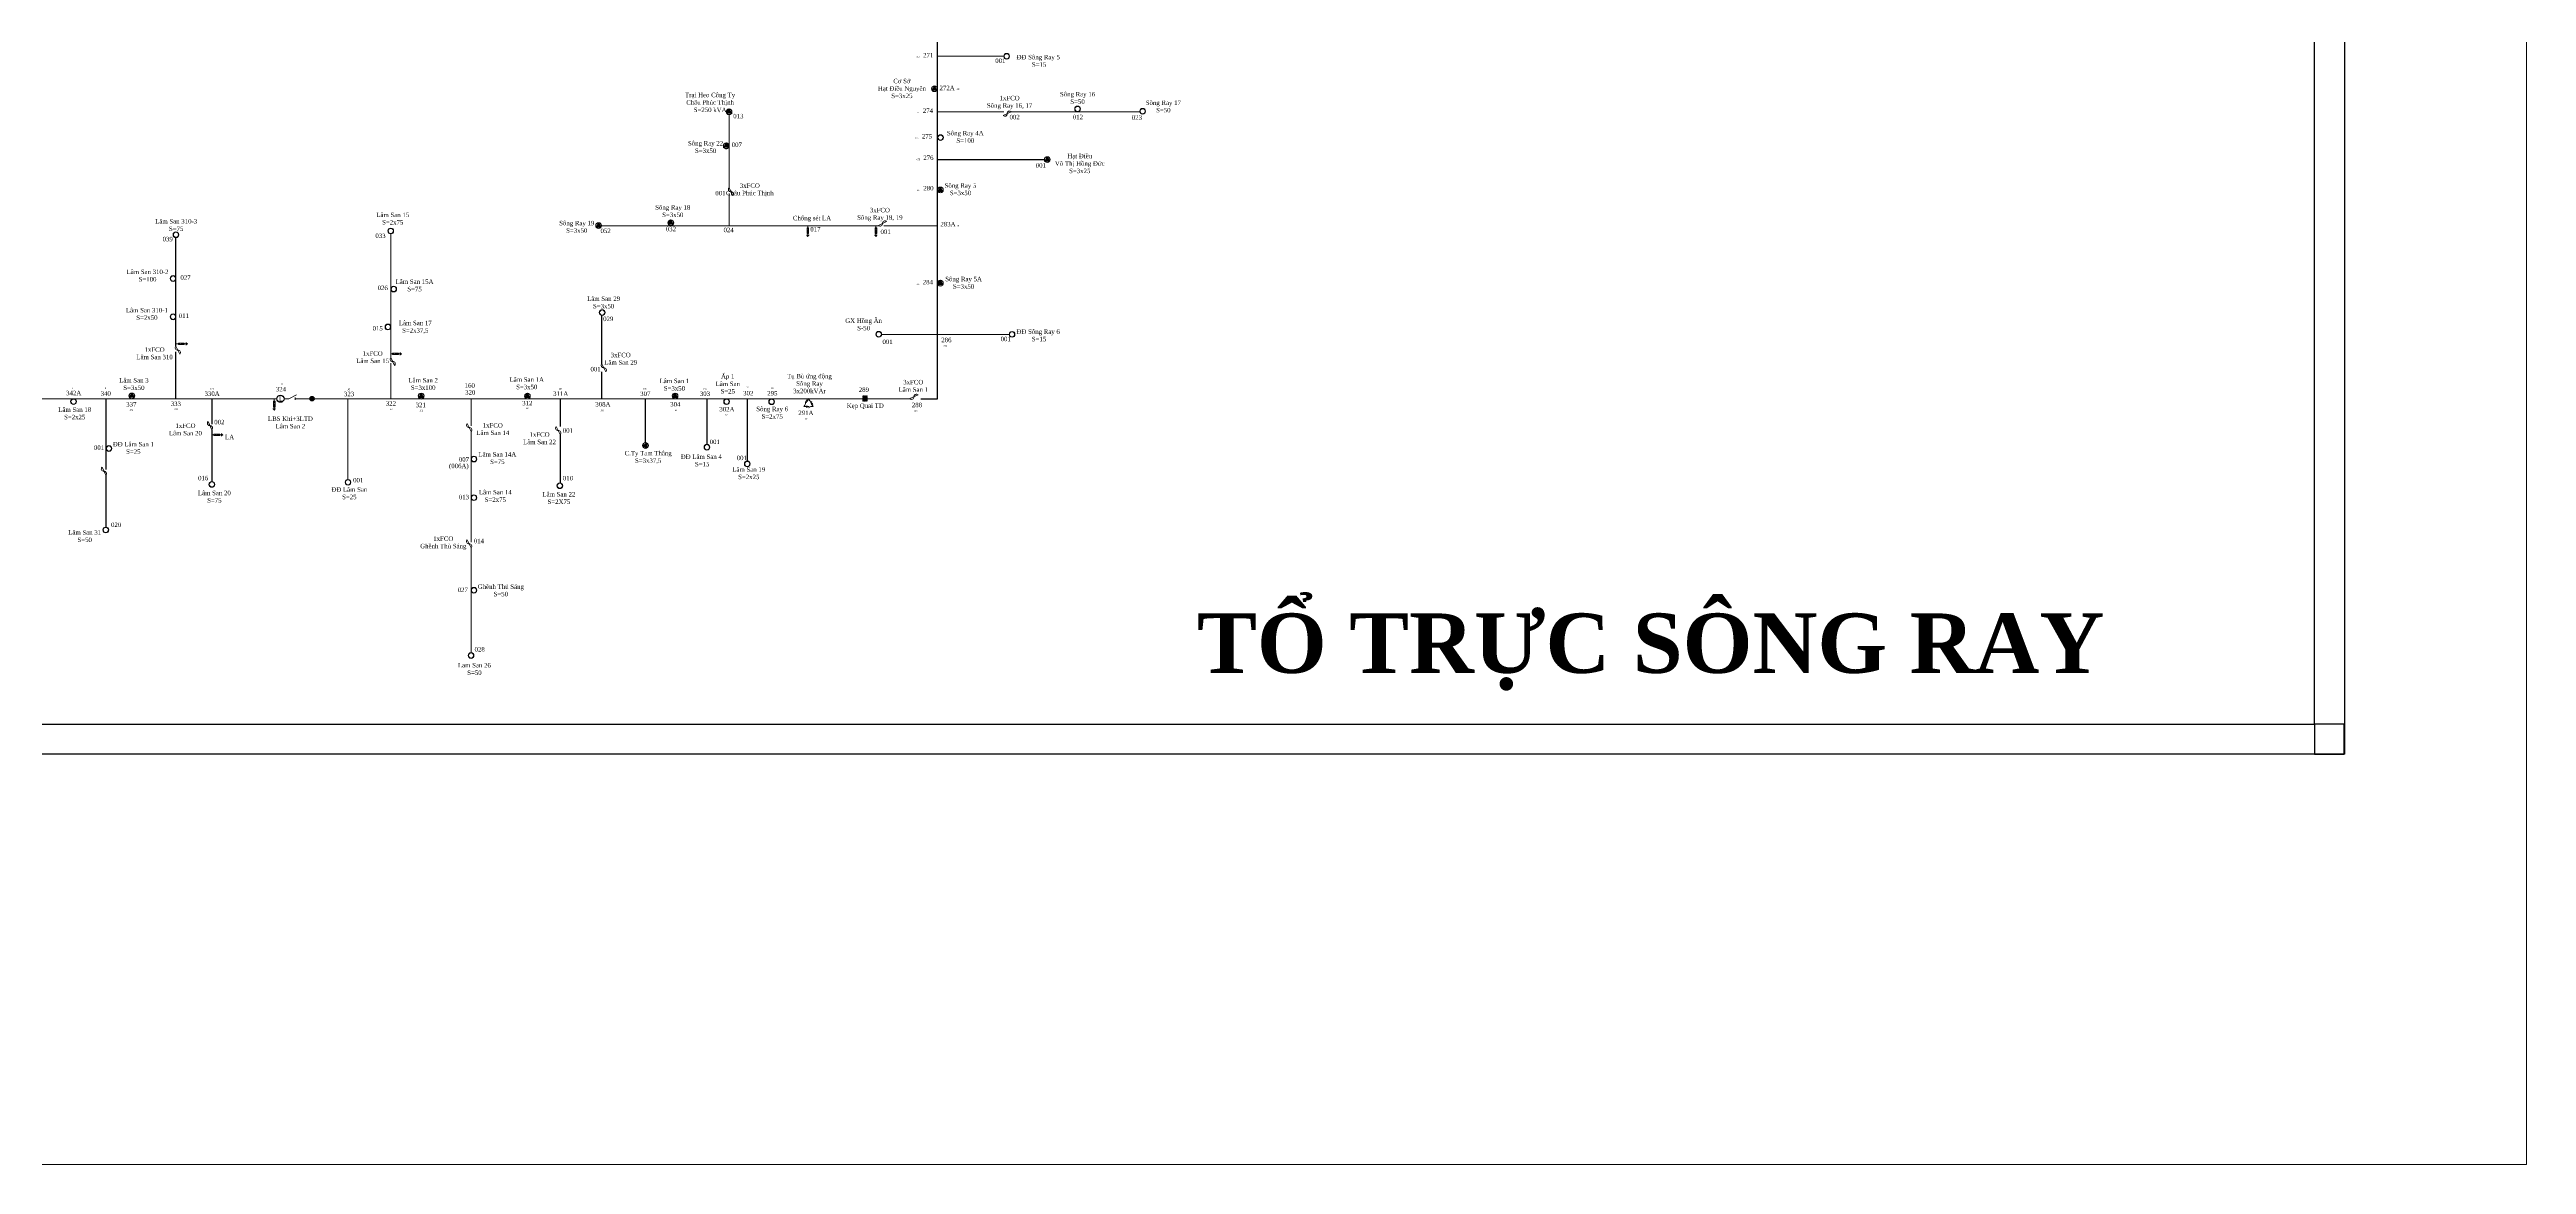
# Model space of a CAD drawing. Header units: inches. Extents: x 4393 to 9189, y -189 to 2360.
# Drawn here: x 8186.6 to 8603.2, y 425.7 to 613.2 of the extents above; entities that cross this region are included whole.
import ezdxf
from ezdxf.enums import TextEntityAlignment as Align

# ---------------------------------------------------------------- set-up
doc = ezdxf.new("R2010")
doc.units = ezdxf.units.IN
doc.header["$MEASUREMENT"] = 0
for name, color, linetype, lineweight in [('Day 22kV', 1, 'Continuous', 25), ('TBA', 5, 'Continuous', 18), ('Text', 7, 'Continuous', 15), ('Thiet bi', 3, 'Continuous', 18)]:
    doc.layers.add(name, color=color, linetype=linetype, lineweight=lineweight)
doc.layers.add('TEXT477TANPHU', color=7, linetype='Continuous')
doc.styles.get("Standard").update_dxf_attribs({"font": 'arial.ttf'})
doc.styles.add('TimeNRoman', font='times.ttf')

# ---------------------------------------------------------------- blocks, each defined once
blk = doc.blocks.new('TBA 3P')
h = blk.add_hatch(color=4)
h.set_gradient(color1=(0, 0, 255), one_color=1, tint=1, name='INVSPHERICAL')
h.paths.add_polyline_path([(-0.01, 1.58), (0, 1.6, 0.414214), (-0.8, 0.8, 0.131652), (-0.69, 0.4), (-0.68, 0.42, -0.12747), (-0.78, 0.8, -0.409402)])
h = blk.add_hatch(color=4)
h.set_gradient(color1=(0, 0, 255), one_color=1, tint=1, name='INVSPHERICAL')
h.paths.add_polyline_path([(0.8, 0.8, 1), (-0.8, 0.8, 1)])
h.paths.add_polyline_path([(-0.78, 0.8, -1), (0.78, 0.8, -1)], flags=16)
h = blk.add_hatch()
h.set_pattern_fill('AR-HBONE', color=4, scale=0.25, style=0)
h.paths.add_polyline_path([(0.69, 0.4), (0.67, 0.4, -0.566432), (-0.67, 0.4), (-0.69, 0.4, 0.57735)])
h = blk.add_hatch(color=4)
h.set_gradient(color1=(0, 0, 255), one_color=1, tint=1, name='SPHERICAL')
h.paths.add_polyline_path([(0, 1.6), (0.01, 1.58, -0.409402), (0.78, 0.8, -0.12747), (0.68, 0.42), (0.69, 0.4, 0.131652), (0.8, 0.8, 0.414214)])
at = {"color": 0}
blk.add_lwpolyline([(0, 1.6, 0, 1.39, 0), (0, 0.4, 0, 0, 0)], format="xyseb", dxfattribs=at)
blk.add_lwpolyline([(-0.69, 0.4), (0.69, 0.4), (0, 1.6)], close=True, dxfattribs=at)
for radius in [0.8, 0.778]:
    blk.add_circle((0, 0.8), radius, dxfattribs=at)
blk = doc.blocks.new('FCO')
at = {"color": 0}
blk.add_lwpolyline([(0, 0, 0.707499), (1.13, 0.53, -0.707499), (2.26, 1.05, -5.301682)], format="xyb", dxfattribs=at)
blk.add_lwpolyline([(0, 0), (2.26, 1.05)], dxfattribs=at)
blk = doc.blocks.new('TBA 1P')
h = blk.add_hatch(color=4)
h.set_gradient(color1=(0, 0, 255), one_color=1, tint=1, name='SPHERICAL')
h.paths.add_polyline_path([(0.8, 0.8, 1), (-0.8, 0.8, 1)])
h.paths.add_polyline_path([(-0.77, 0.8, -1), (0.77, 0.8, -1)], flags=16)
at = {"color": 0}
for radius in [0.8, 0.769, 0.759, 0.759, 0.748, 0.737, 0.726, 0.715]:
    blk.add_circle((0, 0.8), radius, dxfattribs=at)
blk = doc.blocks.new('LA')
at = {"color": 0}
for p, q in [((0.88, -4.39), (0.14, -4.39)), ((0.22, -4.48), (0.8, -4.48)), ((0.3, -4.58), (0.72, -4.58)), ((0.33, -2.28), (0.53, -2.69)), ((0.33, -2.28), (0.74, -2.28)), ((0.33, -3.92), (0.33, -2.28)), ((0.33, -2.69), (0.74, -2.69)), ((0.33, -3.1), (0.74, -3.1)), ((0.33, -3.3), (0.74, -3.3)), ((0.33, -3.51), (0.74, -3.51)), ((0.33, -3.71), (0.74, -3.71)), ((0.74, -3.92), (0.33, -3.92)), ((0.38, -4.67), (0.64, -4.67)), ((0.46, -4.77), (0.56, -4.77)), ((0.52, -1.72), (0.52, -2.28)), ((0.53, -2.69), (0.74, -2.28)), ((0.53, -3.92), (0.53, -4.39)), ((0.74, -2.28), (0.74, -3.92))]:
    blk.add_line(p, q, dxfattribs=at)
blk = doc.blocks.new('ALTD')
at = {"color": 0}
for points in [[(3.38, 1.08), (1.27, 0), (0, 0)], [(2.99, 0.31), (2.99, -0.31)], [(2.99, 0), (4.73, 0)]]:
    blk.add_lwpolyline(points, dxfattribs=at)
blk = doc.blocks.new('ngoi sao')
at = {"layer": 'Day 22kV', "color": 1}
for p, q in [((7789, 2470), (7804, 2475)), ((7804, 2465), (7789, 2470)), ((7804, 2475), (7804, 2490)), ((7804, 2490), (7812, 2478)), ((7804, 2450), (7804, 2465)), ((7812, 2462), (7804, 2450)), ((7812, 2478), (7827, 2482)), ((7827, 2458), (7812, 2462)), ((7827, 2482), (7818, 2470)), ((7818, 2470), (7827, 2458))]:
    blk.add_line(p, q, dxfattribs=at)
blk = doc.blocks.new('báo sự cố')
at = {"layer": 'Day 22kV', "color": 1, "xscale": 0.1313280000002237, "yscale": 0.1313280000002237, "zscale": 0.1313280000002237}
blk.add_blockref('ngoi sao', (6759.6, 2134.3, 3), dxfattribs=at)
at = {"layer": 'TBA', "xscale": 3.449999999999818, "yscale": 3.449999999999818, "zscale": 3.449999999999818, "rotation": 90}
blk.add_blockref('TBA 1P', (7788, 2458.8), dxfattribs=at)
blk = doc.blocks.new('LBS khí')
blk.add_circle((1.1, -1.1), 3.4)
at = {"layer": 'TEXT477TANPHU', "color": 7, "true_color": 0xffffff, "insert": (-0.3, 1.4), "char_height": 5, "attachment_point": 1}
blk.add_mtext_dynamic_manual_height_columns('L', width=1.151, gutter_width=1, heights=[0], dxfattribs=at)
blk = doc.blocks.new('tu bu ung dong')
for p, q in [((6281.7, 2707.6), (6280.7, 2706.9)), ((6286.9, 2703.5), (6288.4, 2702.7))]:
    blk.add_line(p, q)
at = {"color": 0}
for points in [[(6280.7, 2706.9), (6282.2, 2706.1)], [(6282.6, 2706.7), (6281.7, 2705.2)], [(6283.1, 2706.3), (6282.3, 2704.9)], [(6286.1, 2709.5), (6285.2, 2711)], [(6286.6, 2709.9), (6285.8, 2711.3)], [(6288.4, 2710.5), (6288.4, 2711.6), (6286.3, 2710.4)], [(6289.2, 2705.9), (6287.6, 2705.9)], [(6289.2, 2705.2), (6287.6, 2705.2)], [(6288.4, 2702.7), (6288.4, 2705.2)]]:
    blk.add_lwpolyline(points, dxfattribs=at)
at = {"layer": 'Thiet bi', "zscale": 3.6}
for p, rotation in [((6281.7, 2707.6), 32.47119229083351), ((6286.9, 2703.5), 152.4711922908307), ((6288.4, 2710.5), 270)]:
    blk.add_blockref('ALTD', p, dxfattribs=dict(at, rotation=rotation))
blk = doc.blocks.new('4')
at = {"layer": 'Day 22kV', "color": 6}
for p, q in [((1149, 841), (1149, 0)), ((1149, 0), (0, 0))]:
    blk.add_line(p, q, dxfattribs=at)
blk = doc.blocks.new('7')
at = {"layer": 'Day 22kV', "color": 6}
for p, q in [((10, 10), (0, 10)), ((0, 10), (0, 0)), ((10, 0), (10, 10)), ((0, 0), (10, 0))]:
    blk.add_line(p, q, dxfattribs=at)
blk = doc.blocks.new('11')
at = {"layer": 'Day 22kV', "color": 6}
blk.add_lwpolyline([(1138.99, 829.51), (10, 829.49), (10, 8.51), (1138.99, 8.51), (1138.99, 829.51)], dxfattribs=at)
for name, p in [('4', (0, -1.49)), ('7', (1138.99, -1.49))]:
    blk.add_blockref(name, p, dxfattribs=at)

msp = doc.modelspace()

# ---------------------------------------------------------------- hatches: boundary and pattern name
at = {"layer": 'Text', "lineweight": 15}
h = msp.add_hatch(dxfattribs=at)
h.set_pattern_fill('ANSI38', color=4, scale=0.5, style=0)
h.set_pattern_definition([(45, (8180.35254, -333.31712), (-0.044194174, 0.044194174), []), (135, (8180.35254, -333.31712), (-0.1325825215, 0.044194174), [0.15625, -0.09375])])
h.paths.add_polyline_path([(8324.06, 554.99), (8323.33, 554.99), (8323.33, 554.08), (8324.06, 554.08)])

# ---------------------------------------------------------------- linework, layer by layer
at = {"lineweight": 15}
msp.add_line((8335.95, 612.95), (8335.95, 612.95), dxfattribs=at)
at = {"color": 6, "lineweight": 30}
msp.add_line((8196.03, 554.51), (8196.03, 546.83), dxfattribs=at)
at = {"lineweight": 15}
msp.add_circle((8225.41, 554.5), 0.594, dxfattribs=at)
at = {"layer": 'Day 22kV', "color": 6, "lineweight": 15}
for p, q in [((8335.94, 602.77), (8347.06, 602.77)), ((8348.33, 602.77), (8369.95, 602.77)), ((8279.39, 583.61), (8326.05, 583.61)), ((8335.94, 583.61), (8326.88, 583.61)), ((8326.52, 565.33), (8347.97, 565.33)), ((8236.72, 554.51), (8236.72, 540.92))]:
    msp.add_line(p, q, dxfattribs=at)
at = {"layer": 'Day 22kV', "color": 6, "lineweight": 30}
for p, q in [((8286.75, 554.55), (8286.76, 547.16)), ((8297.13, 554.51), (8297.13, 546.82)), ((8303.93, 554.47), (8303.93, 544.01))]:
    msp.add_line(p, q, dxfattribs=at)
for points in [[(8335.94, 554.47), (8335.94, 659.03)], [(8335.94, 594.73), (8353.88, 594.73)], [(8207.82, 563.36), (8207.82, 581.61)], [(8279.47, 560.4), (8279.47, 568.55)], [(8207.82, 554.5), (8207.82, 562.39)], [(8279.47, 554.47), (8279.47, 559.02)], [(8213.87, 554.5), (8213.87, 550.25)], [(8249.1, 554.5), (8331.28, 554.52)], [(8272.43, 554.55), (8272.43, 549.85)], [(8333.09, 554.47), (8335.94, 554.47)], [(8196.03, 546.83), (8196.03, 542.58)], [(8213.87, 549.29), (8213.87, 540.6)], [(8272.43, 548.47), (8272.43, 540.33)], [(8196.03, 541.62), (8196.03, 532.93)]]:
    msp.add_lwpolyline(points, dxfattribs=at)
at = {"layer": 'Day 22kV', "color": 6, "lineweight": 15}
for points in [[(8335.95, 612.11), (8347.07, 612.11)], [(8300.86, 590), (8300.86, 602.28)], [(8300.86, 583.61), (8300.86, 589.03)], [(8243.97, 582.24), (8243.97, 561.45)], [(8243.97, 560.49), (8243.97, 554.49)], [(8224.79, 554.5), (8164.95, 554.51)], [(8224.79, 554.5), (8224.13, 554.5)], [(8228.94, 554.49), (8249.1, 554.5)], [(8257.46, 554.47), (8257.46, 549.94)], [(8257.46, 548.97), (8257.46, 530.39)], [(8257.46, 529.42), (8257.46, 511.8)]]:
    msp.add_lwpolyline(points, dxfattribs=at)
at = {"layer": 'Text', "color": 4}
msp.add_lwpolyline([(7959.2, 1504.68), (8603.17, 1504.68), (8603.17, 425.7), (7959.2, 425.7)], close=True, dxfattribs=at)

# ---------------------------------------------------------------- block references
at = {"color": 0, "lineweight": 15, "xscale": 0.1750000000001819, "yscale": 0.1750000000001819, "zscale": 0.175}
msp.add_blockref('LBS khí', (8225.22, 554.69), dxfattribs=at)
at = {"layer": 'Day 22kV', "color": 1, "lineweight": 30, "xscale": 0.5, "yscale": 0.5, "zscale": 0.5}
msp.add_blockref('11', (7998.04, 495.48), dxfattribs=at)
at = {"layer": 'Day 22kV', "color": 6, "lineweight": 15, "xscale": 0.1400000000002965, "yscale": 0.1399999999998727, "zscale": 0.1400000000000094, "rotation": 75.06858282183848}
msp.add_blockref('báo sự cố', (8282.49, -587.31), dxfattribs=at)
at = {"layer": 'TBA', "lineweight": 15, "xscale": 0.6037500000002183, "yscale": 0.6037500000002183, "zscale": 0.6037500000001272}
for name, p in [('TBA 1P', (8347.55, 611.62)), ('TBA 3P', (8335.41, 606.17)), ('TBA 3P', (8300.86, 602.28)), ('TBA 1P', (8359.47, 602.77)), ('TBA 1P', (8370.42, 602.37)), ('TBA 3P', (8300.38, 596.56)), ('TBA 1P', (8336.42, 597.94)), ('TBA 3P', (8354.37, 594.24)), ('TBA 3P', (8336.41, 589.14)), ('TBA 3P', (8278.91, 583.14)), ('TBA 3P', (8291.06, 583.61)), ('TBA 1P', (8207.82, 581.61)), ('TBA 1P', (8207.34, 574.24)), ('TBA 3P', (8336.41, 573.46)), ('TBA 1P', (8207.34, 567.8)), ('TBA 1P', (8243.48, 566.09)), ('TBA 1P', (8348.45, 564.85)), ('TBA 1P', (8190.6, 553.54)), ('TBA 3P', (8200.41, 554.5)), ('TBA 3P', (8249.07, 554.48)), ('TBA 3P', (8266.95, 554.47)), ('TBA 3P', (8291.78, 554.48)), ('TBA 1P', (8300.44, 553.53)), ('TBA 1P', (8308.01, 553.51)), ('TBA 1P', (8196.56, 545.65)), ('TBA 1P', (8213.87, 539.61)), ('TBA 1P', (8196.03, 531.94))]:
    msp.add_blockref(name, p, dxfattribs=at)
at = {"layer": 'TBA', "lineweight": 15, "yscale": 0.6037500000002183, "zscale": 0.6037500000001272}
for name, p, xscale, rotation in [('TBA 1P', (8243.48, 582.72), 0.6037500000002183, 270), ('TBA 1P', (8243.97, 572.95), 0.6037500000002183, 270), ('TBA 1P', (8280, 569), 0.6037500000002183, 90), ('TBA 1P', (8326.04, 565.83), 0.6037500000002183, 180), ('TBA 3P', (8287.29, 546.63), -0.603750000000265, 90.03409846893483), ('TBA 1P', (8297.14, 546.83), 0.6037500000002183, 180), ('TBA 1P', (8257.46, 544.36), 0.6037500000002183, 270), ('TBA 1P', (8303.44, 543.53), 0.6037500000002183, 270), ('TBA 1P', (8237.25, 540.44), 0.6037500000002183, 90), ('TBA 1P', (8257.46, 537.86), 0.6037500000002183, 270), ('TBA 1P', (8271.91, 539.87), 0.6037500000002183, 270), ('TBA 1P', (8257.46, 522.28), 0.6037500000002183, 270), ('TBA 1P', (8256.98, 511.31), 0.6037500000002183, 270)]:
    msp.add_blockref(name, p, dxfattribs=dict(at, xscale=xscale, rotation=rotation))
at = {"layer": 'Thiet bi', "lineweight": 15, "yscale": 0.6037500000002183, "zscale": 0.6037500000001272}
for name, p, xscale, rotation in [('FCO', (8348.33, 602.77), 0.6037500000002183, 180), ('FCO', (8300.86, 590), 0.6037500000002183, 270), ('FCO', (8327.36, 584.3), 0.6037500000002183, 180), ('FCO', (8207.82, 563.36), 0.6037500000002183, 270), ('LA', (8206.87, 563.43), 0.6037500000002183, 90), ('FCO', (8243.97, 561.45), 0.6037500000002183, 270), ('LA', (8242.87, 561.74), 0.6037500000002183, 90), ('FCO', (8279.47, 560.4), 0.6037500000002183, 270), ('FCO', (8332.64, 555.15), 0.6037500000002183, 180), ('FCO', (8213.87, 549.29), 0.6037500000002183, 90), ('FCO', (8257.46, 548.97), 0.6037500000002183, 90), ('LA', (8212.85, 548.12), 0.6037500000002599, 89.99136482911116), ('FCO', (8272.43, 548.47), 0.6037500000002183, 90), ('FCO', (8196.03, 541.62), 0.6037500000002183, 90), ('FCO', (8257.46, 529.42), 0.6037500000002183, 90)]:
    msp.add_blockref(name, p, dxfattribs=dict(at, xscale=xscale, rotation=rotation))
at = {"layer": 'Thiet bi', "lineweight": 15}
for name, p, xscale, yscale, zscale in [('LA', (8313.78, 584.65), 0.6037500000002183, 0.6037500000002183, 0.6037500000001272), ('LA', (8325.25, 584.65), 0.6037500000002183, 0.6037500000002183, 0.6037500000001272), ('LA', (8224.05, 555.45), 0.6037500000002183, 0.6037500000002183, 0.6037500000001272), ('ALTD', (8226, 554.5), 0.6300000000001091, 0.6300000000001091, 0.6300000000000636)]:
    msp.add_blockref(name, p, dxfattribs=dict(at, xscale=xscale, yscale=yscale, zscale=zscale))
at = {"layer": 'Thiet bi', "color": 3, "lineweight": 15, "xscale": 0.1750000000001819, "yscale": 0.1750000000001819, "zscale": 0.175, "rotation": 270}
msp.add_blockref('tu bu ung dong', (7840.48, 1653.64), dxfattribs=at)

# ---------------------------------------------------------------- texts
at = {"layer": 'Text', "color": 3, "lineweight": 15, "ltscale": 1.5, "style": 'TimeNRoman'}
for s, p in [('271', (8334.36, 611.92)), ('272A', (8337.53, 606.4)), ('274', (8334.31, 602.59)), ('275', (8334.15, 598.27)), ('276', (8334.38, 594.67)), ('280', (8334.39, 589.55)), ('283A', (8337.68, 583.5)), ('284', (8334.29, 573.74)), ('286', (8337.41, 564.01)), ('342A', (8190.63, 555.09)), ('340', (8196.02, 555.01)), ('330A', (8213.91, 554.98)), ('324', (8225.49, 555.74)), ('323', (8236.95, 554.93)), ('322', (8243.98, 553.34)), ('320', (8257.33, 555.2)), ('312', (8266.93, 553.39)), ('311A', (8272.53, 554.99)), ('307', (8286.77, 554.96)), ('303', (8296.8, 554.97)), ('302', (8304.09, 555.07)), ('295', (8308.14, 555.05)), ('289', (8323.53, 555.64)), ('337', (8200.32, 553.18)), ('333', (8207.81, 553.27)), ('002', (8215.13, 550.2)), ('321', (8249, 553.08)), ('308A', (8279.64, 553.19)), ('304', (8291.82, 553.2)), ('302A', (8300.5, 552.36)), ('291A', (8313.78, 551.75)), ('288', (8332.46, 553.08)), ('(006A)', (8255.41, 542.82))]:
    msp.add_text(s, height=0.75, dxfattribs=at).set_placement(p, align=Align.CENTER)
at = {"layer": 'Text', "color": 7, "lineweight": 15, "ltscale": 1.5, "style": 'TimeNRoman'}
for s, height, p in [('062', 0.25, (8332.64, 611.86)), ('001', 0.75, (8346.49, 610.99)), ('069', 0.25, (8339.39, 606.44)), ('013', 0.75, (8302.42, 601.67)), ('072', 0.25, (8332.55, 602.5)), ('002', 0.75, (8348.89, 601.51)), ('012', 0.75, (8359.53, 601.52)), ('023', 0.75, (8369.46, 601.44)), ('007', 0.75, (8302.16, 596.86)), ('073', 0.25, (8332.51, 598.23)), ('075', 0.25, (8332.7, 594.61)), ('001', 0.75, (8353.3, 593.38)), ('001', 0.75, (8299.4, 588.71)), ('083', 0.25, (8332.61, 589.43)), ('032', 0.75, (8291.08, 582.68)), ('024', 0.75, (8300.79, 582.52)), ('017', 0.75, (8315.38, 582.63)), ('091', 0.25, (8339.45, 583.45)), ('039', 0.75, (8206.44, 580.99)), ('033', 0.75, (8242.23, 581.55)), ('052', 0.75, (8280.1, 582.37)), ('001', 0.75, (8327.19, 582.22)), ('027', 0.75, (8209.44, 574.51)), ('026', 0.75, (8242.61, 572.78)), ('092', 0.25, (8332.61, 573.63)), ('011', 0.75, (8209.16, 568.09)), ('015', 0.75, (8241.76, 565.98)), ('029', 0.75, (8280.54, 567.56)), ('001', 0.75, (8327.52, 563.71)), ('094', 0.25, (8337.2, 563.27)), ('001', 0.75, (8347.39, 564.18)), ('001', 0.75, (8278.41, 559.11)), ('184', 0.25, (8190.68, 556.12)), ('181', 0.25, (8195.98, 556.14)), ('171', 0.25, (8213.89, 556.04)), ('164', 0.25, (8225.56, 556.86)), ('163', 0.25, (8236.84, 555.93)), ('160', 0.75, (8257.25, 556.36)), ('145', 0.25, (8272.46, 556.04)), ('136', 0.25, (8286.71, 556.04)), ('128', 0.25, (8296.75, 556.01)), ('126', 0.25, (8303.95, 556.34)), ('112', 0.25, (8308.04, 556.15)), ('178', 0.25, (8200.3, 552.46)), ('174', 0.25, (8207.79, 552.63)), ('162', 0.25, (8243.97, 552.6)), ('161', 0.25, (8249.1, 552.41)), ('146', 0.25, (8266.91, 552.75)), ('139', 0.25, (8279.52, 552.41)), ('130', 0.25, (8291.72, 552.43)), ('127', 0.25, (8300.4, 551.71)), ('105', 0.25, (8313.77, 550.98)), ('099', 0.25, (8332.29, 552.31)), ('001', 0.75, (8194.89, 545.9)), ('LA', 0.75, (8216.85, 547.68)), ('001', 0.75, (8273.75, 548.78)), ('001', 0.75, (8298.45, 546.88)), ('007', 0.75, (8256.27, 543.93)), ('001', 0.75, (8303, 544.17)), ('016', 0.75, (8212.41, 540.78)), ('001', 0.75, (8238.49, 540.43)), ('013', 0.75, (8256.27, 537.59)), ('010', 0.75, (8273.77, 540.77)), ('020', 0.75, (8197.77, 532.93)), ('014', 0.75, (8258.78, 530.2)), ('027', 0.75, (8256.08, 521.99)), ('028', 0.75, (8258.91, 511.97))]:
    msp.add_text(s, height=height, dxfattribs=at).set_placement(p, align=Align.CENTER)
at = {"layer": 'Text', "color": 7, "lineweight": 15, "ltscale": 1.5, "char_height": 0.75, "attachment_point": 5, "style": 'TimeNRoman'}
for s, insert, width in [('C{\\fTimes New Roman|b0|i0|c163|p18;ơ} Sở\\PHạt {\\fTimes New Roman|b0|i0|c238|p18;Đ}iều Nguyên\\PS=3x25', (8329.93, 606.69), 14.4121), ('1xFCO\\PSông Ray 16, 17', (8348.04, 604.33), 8.8058), ('Sông Ray 16\\PS=50', (8359.47, 605.1), 6.4006), ('Sông Ray 17\\PS=50', (8373.9, 603.66), 6.4006), ('Sông Ray 4A\\PS=100', (8340.59, 598.55), 6.4006), ('Hạt {\\fTimes New Roman|b0|i0|c238|p18;Đ}iều\\PVõ Thị Hồng {\\fTimes New Roman|b0|i0|c238|p18;Đ}ức\\PS=3x25', (8359.84, 594.07), 10.8104), ('3xFCO\\PChâu Phúc Thịnh', (8304.35, 589.63), 7.5), ('Sông Ray 5\\PS=3x50', (8339.78, 589.74), 6.3015), ('Lâm San 310-3\\PS=75', (8207.87, 583.71), 8.5), ('Lâm San 15\\PS=2x75', (8244.29, 584.8), 6.3015), ('Chống sét LA', (8314.81, 584.77), 6.8946), ('Lâm San 310-2\\PS=100', (8203.05, 575.22), 8.5), ('Sông Ray 5A\\PS=3x50', (8340.3, 574.01), 6.3015), ('Lâm San 15A\\PS=75', (8247.96, 573.57), 6.3015), ('Lâm San 29\\PS=3x50', (8279.76, 570.7), 8.5), ('Lâm San 310-1\\PS=2x50', (8202.94, 568.77), 8.5), ('Lâm San 17\\PS=2x37,5', (8248.08, 566.53), 6.3015), ('GX Hồng Ân\\PS-50', (8323.49, 567), 8.5), ('1xFCO\\PLâm San 310', (8204.23, 562.14), 8.5), ('1xFCO\\PLâm San 15', (8240.91, 561.49), 6.4006), ('3xFCO\\PLâm San 29', (8282.63, 561.23), 8.5), ('Ấp 1 \\PLâm San\\PS=25', (8300.64, 557), 8.5), ('Tụ Bù ứng động\\PSông Ray \\P3x200kVAr', (8314.38, 557.05), 8.5), ('Lâm San 3\\PS=3x50', (8200.76, 556.97), 6.3015), ('Lâm San 2\\PS=3x100', (8249.41, 556.99), 6.3015), ('Lâm San 1A\\PS=3x50', (8266.83, 557.1), 6.3015), ('Lâm San 1\\PS=3x50', (8291.67, 556.87), 8.5), ('3xFCO\\PLâm San 1', (8331.84, 556.67), 6.2834), ('Lâm San 18\\PS=2x25', (8190.8, 552.04), 6.3015), ('1xFCO\\PLâm San 20', (8209.43, 549.33), 10.1317), ('1xFCO\\PLâm San 14', (8261.12, 549.39), 6.3715), ('Sông Ray 6\\PS=2x75', (8308.11, 552.15), 6.3015), ('Kẹp Quai TĐ', (8323.77, 553.21), 7.0291), ('ĐĐ Lâm San 1\\PS=25', (8200.66, 546.23), 8.5), ('1xFCO\\PLâm San 22', (8268.98, 547.85), 8.5), ('ĐĐ Lâm San 4\\P S=15', (8296.19, 544.12), 18.4321), ('Lâm San 19\\PS=2x25', (8304.17, 541.97), 8.5), ('Lâm San 20\\PS=75', (8214.29, 538.02), 8.5), ('{\\fTimes New Roman|b0|i0|c238|p18;Đ}Đ {\\fTimes New Roman|b0|i0|c163|p18;{}}Lâm San\\PS=25', (8236.99, 538.6), 13.548), ('Lâm San 14\\PS=2x75', (8261.54, 538.15), 6.3015), ('Lâm San 22\\PS=2X75', (8272.24, 537.8), 8.5), ('{\\C3;Lâm San 31\\PS=50}', (8192.48, 531.39), 8.5), ('1xFCO\\PGhềnh Thủ Sáng', (8252.79, 530.22), 8.5), ('Lam San 26\\PS=50', (8258.03, 509.04), 6.3015)]:
    msp.add_mtext(s, dxfattribs=dict(at, insert=insert, width=width))
at = {"layer": 'Text', "color": 3, "lineweight": 15, "ltscale": 1.5, "char_height": 0.75, "attachment_point": 5, "style": 'TimeNRoman'}
for s, insert, width in [('ĐĐ Sông Ray 5\\P S=15', (8352.86, 611.34), 11.1213), ('Trại Heo Công Ty \\PChâu Phúc Thịnh\\PS=250 kVA', (8297.67, 604.34), 19.7298), ('Sông Ray 22\\PS=3x50', (8296.91, 596.84), 6.3015), ('Sông Ray 19\\PS=3x50', (8275.24, 583.42), 6.3015), ('Sông Ray 18\\PS=3x50', (8291.39, 586.05), 6.3015), ('3xFCO\\PSông Ray 18, 19', (8326.22, 585.49), 7.5), ('ĐĐ Sông Ray 6\\P S=15', (8352.85, 565.16), 8.6262), ('Lâm San 14A\\PS=75', (8261.88, 544.51), 6.3015), ('Ghềnh Thủ Sáng\\PS=50', (8262.47, 522.26), 8.5)]:
    msp.add_mtext(s, dxfattribs=dict(at, insert=insert, width=width))
at = {"layer": 'Text', "color": 2, "lineweight": 15, "ltscale": 1.5, "insert": (8227.08, 550.51), "char_height": 0.75, "width": 11.0839, "attachment_point": 5, "style": 'TimeNRoman'}
msp.add_mtext('LBS Khí+3LTD\\PLâm San 2', dxfattribs=at)
at = {"layer": 'Text', "color": 7, "lineweight": 15, "ltscale": 1.5, "insert": (8287.25, 544.64), "char_height": 0.75, "width": 8.5, "attachment_point": 5, "rotation": 0.0341, "style": 'TimeNRoman'}
msp.add_mtext('C.Ty Tam Thắng\\PS=3x37,5', dxfattribs=at)
at = {"layer": 'Text', "color": 4, "lineweight": 15, "insert": (8453.97, 511.89), "char_height": 10, "width": 250, "attachment_point": 5, "style": 'TimeNRoman'}
msp.add_mtext('{\\fTimes New Roman|b1|i0|c0|p18;\\C1; TỔ TRỰC SÔNG RAY}', dxfattribs=at)

doc.saveas('drawing.dxf')
